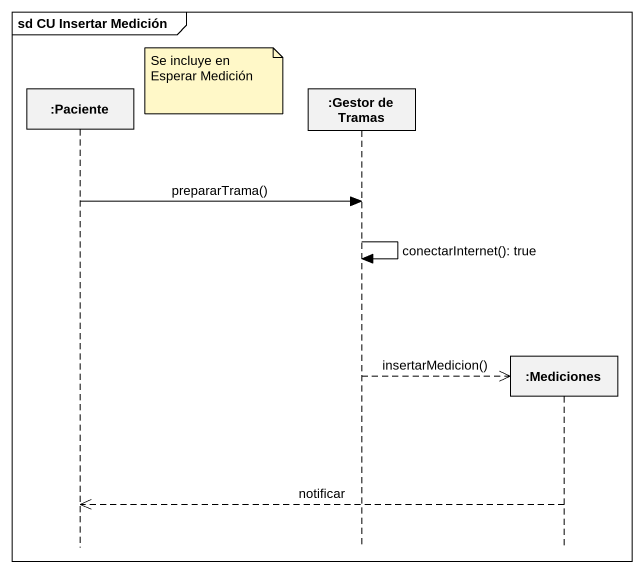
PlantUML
@startuml
mainframe sd CU Insertar Medición
hide footbox
participant ":Paciente" as Paciente
participant ":Gestor de Tramas" as Gestor_de_Tramas
participant ":Mediciones" as Mediciones

note right of Paciente : Se incluye en Esperar Medición
Paciente -> Gestor_de_Tramas : prepararTrama()
Gestor_de_Tramas -> Gestor_de_Tramas : conectarInternet(): true
Gestor_de_Tramas -->> Mediciones ** : insertarMedicion()
Mediciones -->> Paciente : notificar
@enduml
